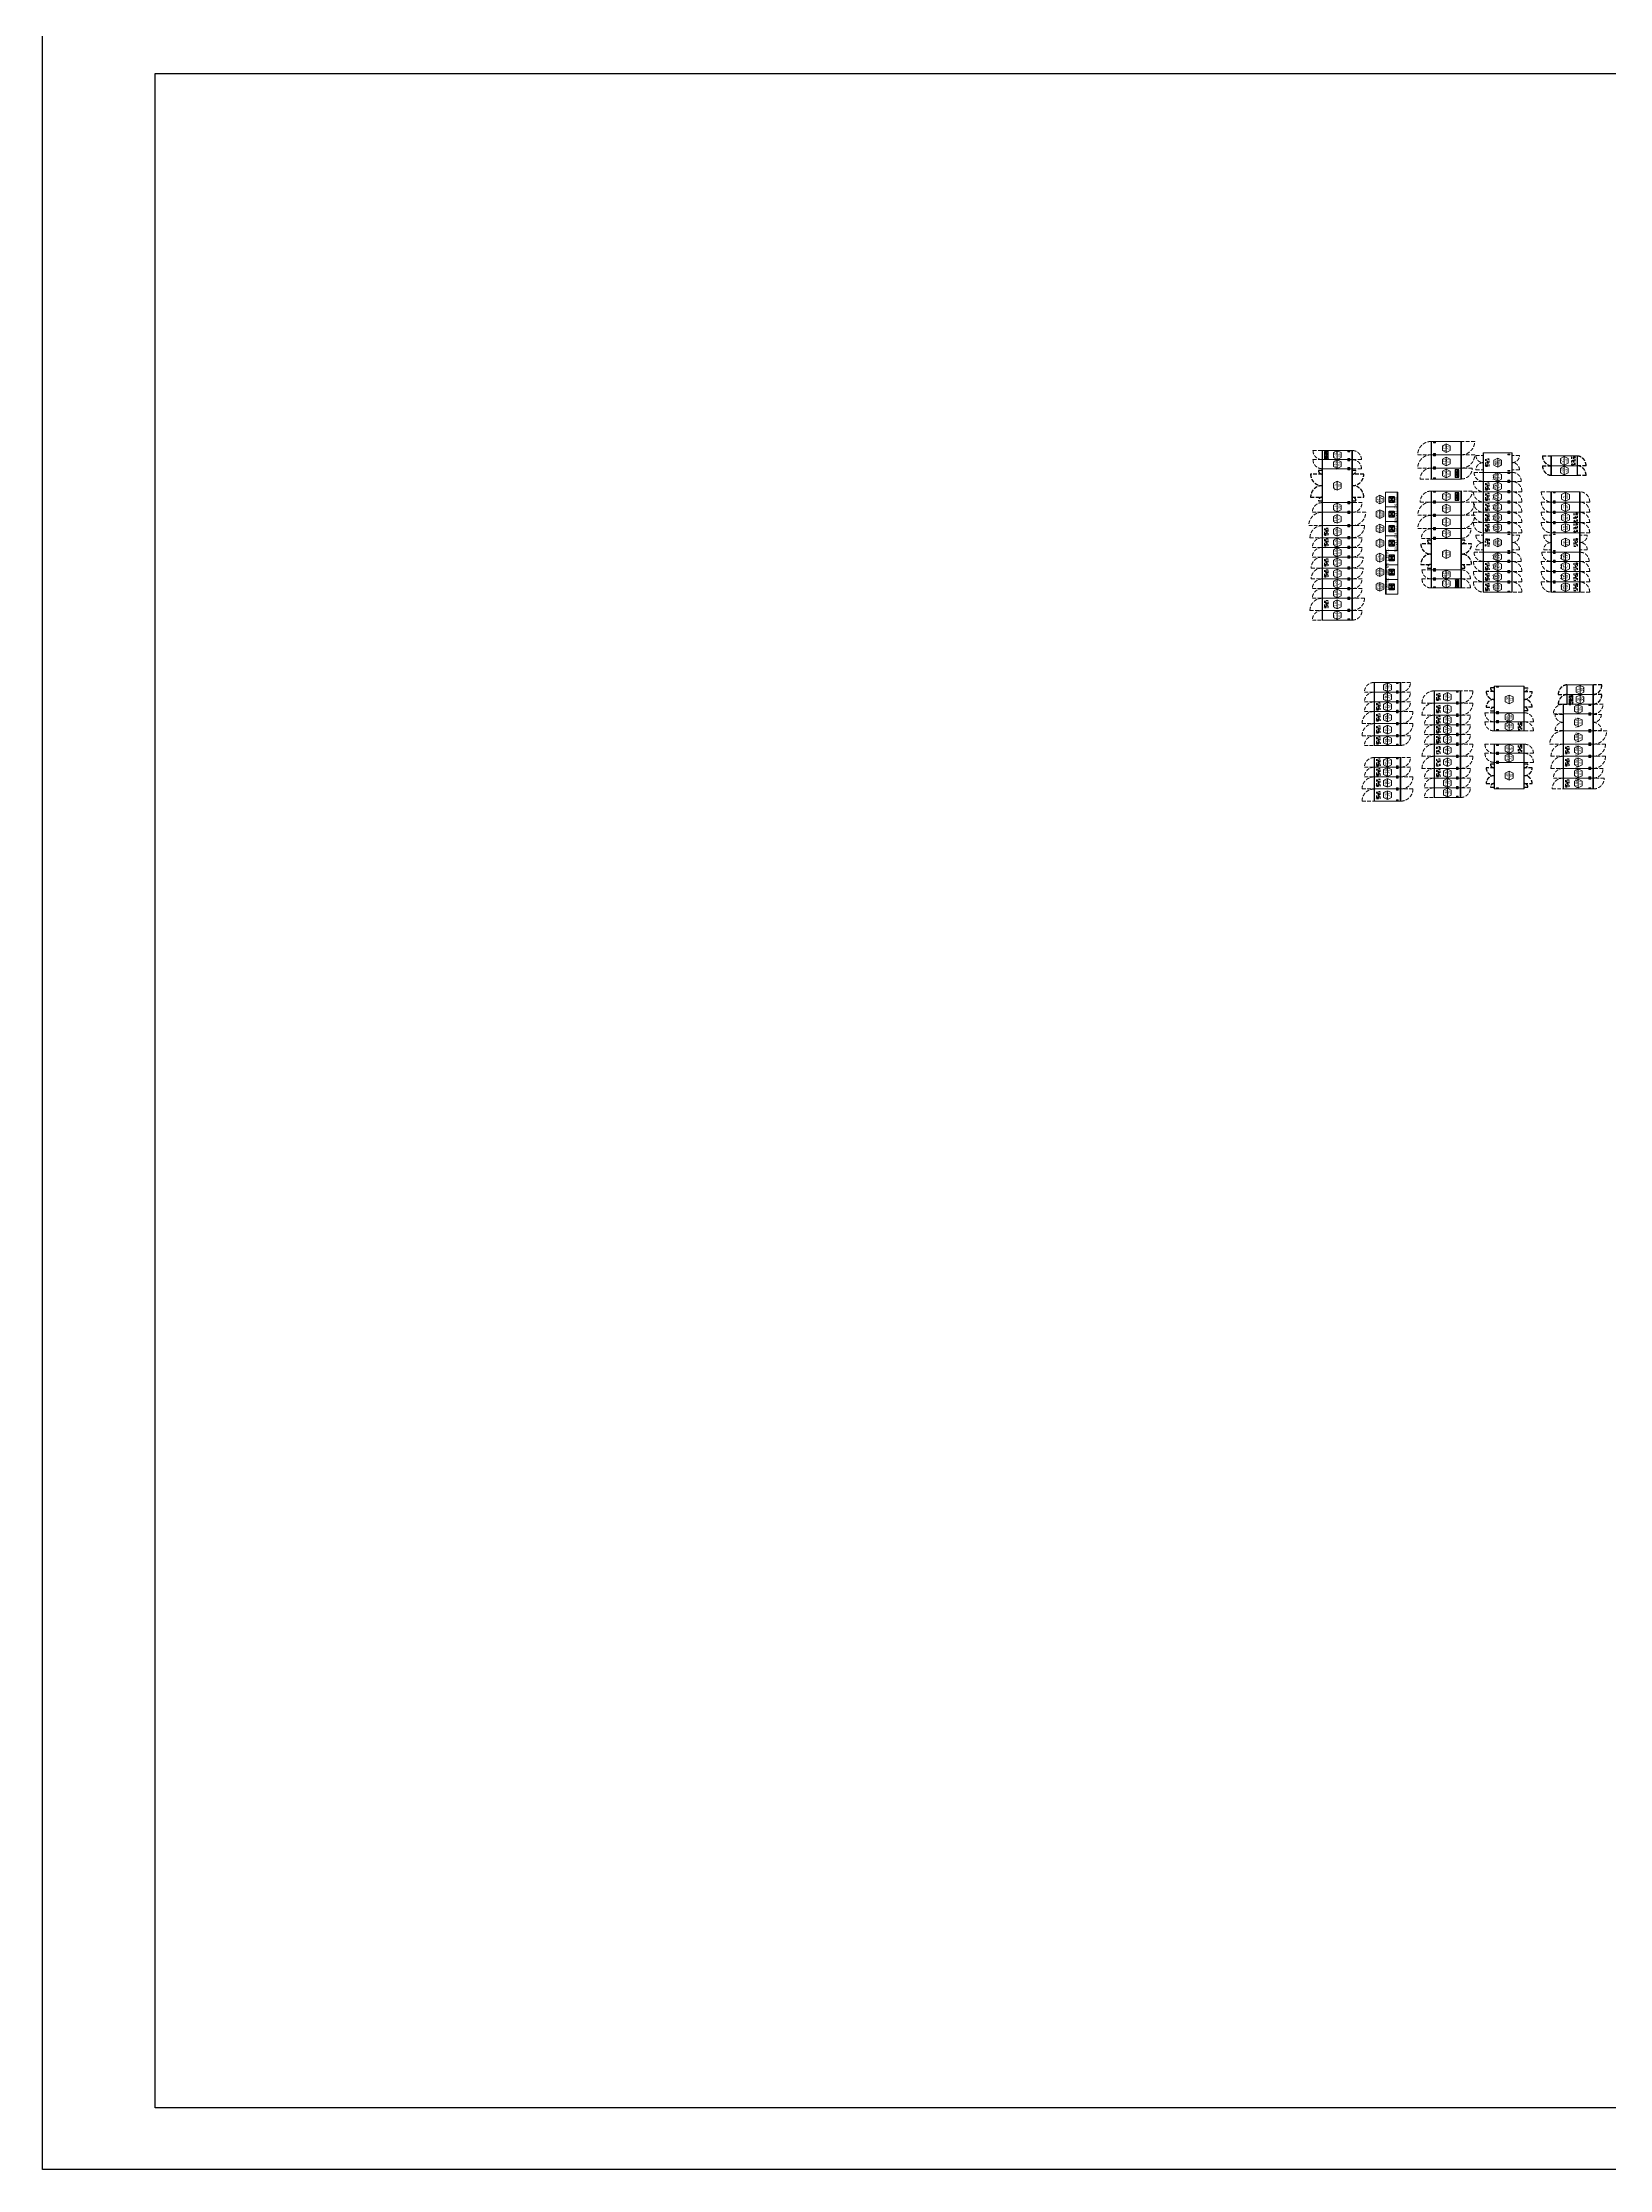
# Model space of a CAD drawing. Header units: millimetres. Extents: x 0 to 504600, y -356400 to 891000.
# Drawn here: x 0 to 129383, y -356400 to -180750 of the extents above; entities that cross this region are included whole.
import ezdxf
from ezdxf.enums import TextEntityAlignment as Align

# ---------------------------------------------------------------- set-up
doc = ezdxf.new("R2010")
doc.units = ezdxf.units.MM
doc.header["$LTSCALE"] = 150
doc.linetypes.add('D1', pattern=[3, 1, -1, 1])
doc.linetypes.add('LH2', pattern=[2.85, 2, -0.85])
doc.layers.get('Defpoints').update_dxf_attribs({"color": 150})
doc.layers.add('-----31 Base Plan Equipment', color=5, linetype='Continuous', lineweight=0)
doc.layers.add('NOPLOT', color=191, linetype='Continuous', plot=False)
doc.styles.add('ELEC', font='')
doc.styles.add('WD', font='isocp2.shx', dxfattribs={"height": 75, "bigfont": 'whgtxt.shx'})
doc.styles.get('ELEC').set_extended_font_data('Dotum')

# ---------------------------------------------------------------- blocks, each defined once
blk = doc.blocks.new('UPS 600kV')
blk.add_line((800, 850), (-402, 850))
blk.add_lwpolyline([(798, -100), (-402, -100), (-402, 900), (798, 900)], close=True)
at = {"layer": 'NOPLOT'}
for p, q in [((-52, 199), (448, 601)), ((448, 199), (-52, 601)), ((-52, 400), (448, 400))]:
    blk.add_line(p, q, dxfattribs=at)
blk.add_lwpolyline([(448, 601), (448, 199), (-52, 199), (-52, 601)], close=True, dxfattribs=at)
at = {"layer": 'NOPLOT', "style": 'ELEC', "width": 0.85}
blk.add_text('UPS 600', height=178.2, dxfattribs=at).set_placement((-26, 731), align=Align.MIDDLE_LEFT)
blk = doc.blocks.new('850X2400')
at = {"color": 8, "linetype": 'LH2'}
for p, q in [((-3200, 850), (-2400, 850)), ((800, 0), (0, 0))]:
    blk.add_line(p, q, dxfattribs=at)
for p, q in [((-2360, 850), (-2360, 0)), ((-40, 850), (-40, 0))]:
    blk.add_line(p, q)
at = {"linetype": 'D1'}
for p, q in [((-2040, 800), (-2190, 750)), ((-2040, 750), (-2190, 800)), ((-2040, 50), (-2190, 100)), ((-2040, 100), (-2190, 50))]:
    blk.add_line(p, q, dxfattribs=at)
blk.add_lwpolyline([(-2400, 850), (-2400, 0), (0, 0), (0, 850)], close=True)
for points in [[(-2190, 800), (-2190, 750), (-2040, 750), (-2040, 800)], [(-2190, 50), (-2190, 100), (-2040, 100), (-2040, 50)]]:
    blk.add_lwpolyline(points, close=True, dxfattribs=at)
at = {"color": 8, "linetype": 'LH2'}
for centre, start, end in [((-2356, 843), 179.51561, 267.01298), ((-44, 7), 359.51561, 87.01298)]:
    blk.add_arc(centre, 844, start, end, dxfattribs=at)
blk = doc.blocks.new('1600X2400')
at = {"color": 8, "linetype": 'LH2'}
for p, q in [((-3000, 1400), (-2400, 1400)), ((-3000, 200), (-2400, 200)), ((600, 1400), (0, 1400)), ((600, 200), (0, 200))]:
    blk.add_line(p, q, dxfattribs=at)
at = {"linetype": 'Continuous'}
for p, q in [((-2360, 855), (-2360, 1600)), ((-2360, 0), (-2360, 855)), ((-42, 0), (-42, 1600))]:
    blk.add_line(p, q, dxfattribs=at)
at = {"linetype": 'D1'}
for p, q in [((-2040, 1505), (-2190, 1455)), ((-2040, 1455), (-2190, 1505)), ((-2040, 95), (-2190, 145)), ((-2040, 145), (-2190, 95))]:
    blk.add_line(p, q, dxfattribs=at)
blk.add_lwpolyline([(0, 1600), (0, 0), (-2400, 0), (-2400, 1600)], close=True)
for points in [[(-2190, 1505), (-2190, 1455), (-2040, 1455), (-2040, 1505)], [(-2190, 95), (-2190, 145), (-2040, 145), (-2040, 95)]]:
    blk.add_lwpolyline(points, close=True, dxfattribs=at)
at = {"color": 8, "linetype": 'LH2'}
for centre, start, end in [((-2400, 1400), 180, 270), ((-2400, 200), 90, 180), ((0, 1400), 270, 0), ((0, 200), 0, 90)]:
    blk.add_arc(centre, 600, start, end, dxfattribs=at)
blk = doc.blocks.new('750X2400')
at = {"color": 8, "linetype": 'LH2'}
for p, q in [((-3150, 750), (-2400, 750)), ((750, 0), (0, 0))]:
    blk.add_line(p, q, dxfattribs=at)
for p, q in [((-2360, 750), (-2360, 0)), ((-42, 750), (-42, 0))]:
    blk.add_line(p, q)
at = {"linetype": 'D1'}
for p, q in [((-2040, 700), (-2190, 650)), ((-2040, 650), (-2190, 700)), ((-2040, 50), (-2190, 100)), ((-2040, 100), (-2190, 50))]:
    blk.add_line(p, q, dxfattribs=at)
blk.add_lwpolyline([(-2400, 750), (-2400, 0), (0, 0), (0, 750)], close=True)
for points in [[(-2190, 700), (-2190, 650), (-2040, 650), (-2040, 700)], [(-2190, 50), (-2190, 100), (-2040, 100), (-2040, 50)]]:
    blk.add_lwpolyline(points, close=True, dxfattribs=at)
at = {"color": 8, "linetype": 'LH2'}
for centre, start, end in [((-2400, 750), 180, 270), ((0, 0), 0, 90)]:
    blk.add_arc(centre, 750, start, end, dxfattribs=at)
blk = doc.blocks.new('750X2500')
at = {"color": 8, "linetype": 'LH2'}
for p, q in [((-3250, 750), (-2458, 750)), ((750, 0), (-42, 0))]:
    blk.add_line(p, q, dxfattribs=at)
for p, q in [((-2460, 750), (-2460, 0)), ((-210, 700), (-360, 650)), ((-360, 700), (-210, 650)), ((-210, 50), (-360, 100)), ((-360, 50), (-210, 100)), ((-40, 750), (-40, 0))]:
    blk.add_line(p, q)
for points in [[(-2500, 750), (-2500, 0), (0, 0), (0, 750)], [(-360, 700), (-210, 700), (-210, 650), (-360, 650)], [(-360, 50), (-210, 50), (-210, 100), (-360, 100)]]:
    blk.add_lwpolyline(points, close=True)
for centre, start, end in [((-2500, 750), 180, 270), ((0, 0), 0, 90)]:
    blk.add_arc(centre, 750, start, end, dxfattribs=at)
blk = doc.blocks.new('800X2500')
at = {"color": 8, "linetype": 'LH2'}
for p, q in [((-3300, 0), (-2458, 0)), ((800, 800), (-42, 800))]:
    blk.add_line(p, q, dxfattribs=at)
for p, q in [((-2460, 800), (-2460, 0)), ((-210, 750), (-360, 700)), ((-360, 750), (-210, 700)), ((-210, 50), (-360, 100)), ((-360, 50), (-210, 100)), ((-40, 800), (-40, 0))]:
    blk.add_line(p, q)
for points in [[(-2500, 800), (-2500, 0), (0, 0), (0, 800)], [(-360, 750), (-210, 750), (-210, 700), (-360, 700)], [(-360, 50), (-210, 50), (-210, 100), (-360, 100)]]:
    blk.add_lwpolyline(points, close=True)
for centre, start, end in [((-2500, 0), 90, 180), ((0, 800), 270, 0)]:
    blk.add_arc(centre, 800, start, end, dxfattribs=at)
blk = doc.blocks.new('1100X2500')
at = {"color": 8, "linetype": 'LH2'}
for p, q in [((-3600, 0), (-2458, 0)), ((1100, 1100), (-42, 1100))]:
    blk.add_line(p, q, dxfattribs=at)
for p, q in [((-2460, 1100), (-2460, 0)), ((-210, 1050), (-360, 1000)), ((-360, 1050), (-210, 1000)), ((-210, 50), (-360, 100)), ((-360, 50), (-210, 100)), ((-40, 1100), (-40, 0))]:
    blk.add_line(p, q)
at = {"elevation": 0}
for points in [[(-2500, 1100), (-2500, 0), (0, 0), (0, 1100)], [(-360, 1050), (-210, 1050), (-210, 1000), (-360, 1000)], [(-360, 50), (-210, 50), (-210, 100), (-360, 100)]]:
    blk.add_lwpolyline(points, close=True, dxfattribs=at)
at = {"color": 8, "linetype": 'LH2'}
for centre, start, end in [((-2500, 0), 90, 180), ((0, 1100), 270, 0)]:
    blk.add_arc(centre, 1100, start, end, dxfattribs=at)
blk = doc.blocks.new('900X2500')
at = {"color": 8, "linetype": 'LH2'}
for p, q in [((-3400, 0), (-2458, 0)), ((900, 900), (-42, 900))]:
    blk.add_line(p, q, dxfattribs=at)
for p, q in [((-2460, 900), (-2460, 0)), ((-210, 850), (-360, 800)), ((-360, 850), (-210, 800)), ((-210, 50), (-360, 100)), ((-360, 50), (-210, 100)), ((-40, 900), (-40, 0))]:
    blk.add_line(p, q)
at = {"elevation": 0}
for points in [[(-2500, 900), (-2500, 0), (0, 0), (0, 900)], [(-360, 850), (-210, 850), (-210, 800), (-360, 800)], [(-360, 50), (-210, 50), (-210, 100), (-360, 100)]]:
    blk.add_lwpolyline(points, close=True, dxfattribs=at)
at = {"color": 8, "linetype": 'LH2'}
for centre, start, end in [((-2500, 0), 90, 180), ((0, 900), 270, 0)]:
    blk.add_arc(centre, 900, start, end, dxfattribs=at)
blk = doc.blocks.new('1000X2500')
at = {"layer": '-----31 Base Plan Equipment'}
for p, q in [((-2460, 0), (-2460, 1000)), ((-2290, 950), (-2140, 900)), ((-2140, 950), (-2290, 900)), ((-2290, 50), (-2140, 100)), ((-2140, 50), (-2290, 100)), ((-40, 0), (-40, 1000))]:
    blk.add_line(p, q, dxfattribs=at)
at = {"layer": '-----31 Base Plan Equipment', "elevation": 0}
for points in [[(0, 0), (0, 1000), (-2500, 1000), (-2500, 0)], [(-2140, 950), (-2290, 950), (-2290, 900), (-2140, 900)], [(-2140, 50), (-2290, 50), (-2290, 100), (-2140, 100)]]:
    blk.add_lwpolyline(points, close=True, dxfattribs=at)
at = {"color": 8, "linetype": 'LH2'}
for p, q in [((-3500, 0), (-2458, 0)), ((1000, 1000), (-42, 1000))]:
    blk.add_line(p, q, dxfattribs=at)
for centre, start, end in [((-2500, 0), 90, 180), ((0, 1000), 270, 0)]:
    blk.add_arc(centre, 1000, start, end, dxfattribs=at)
blk = doc.blocks.new('800x2200')
at = {"color": 8, "linetype": 'LH2'}
for p, q in [((-3000, 0), (-2158, 0)), ((800, 800), (-42, 800))]:
    blk.add_line(p, q, dxfattribs=at)
for p, q in [((-2160, 0), (-2160, 800)), ((-1990, 750), (-1840, 700)), ((-1840, 750), (-1990, 700)), ((-1990, 50), (-1840, 100)), ((-1840, 50), (-1990, 100)), ((-40, 0), (-40, 800))]:
    blk.add_line(p, q)
for points in [[(0, 0), (0, 800), (-2200, 800), (-2200, 0)], [(-1840, 750), (-1990, 750), (-1990, 700), (-1840, 700)], [(-1840, 50), (-1990, 50), (-1990, 100), (-1840, 100)]]:
    blk.add_lwpolyline(points, close=True)
for centre, start, end in [((-2200, 0), 90, 180), ((0, 800), 270, 0)]:
    blk.add_arc(centre, 800, start, end, dxfattribs=at)
blk = doc.blocks.new('1000X2200')
at = {"layer": '-----31 Base Plan Equipment'}
for p, q in [((-2160, 1000), (-2160, 0)), ((-210, 950), (-360, 900)), ((-360, 950), (-210, 900)), ((-210, 50), (-360, 100)), ((-360, 50), (-210, 100)), ((-40, 1000), (-40, 0))]:
    blk.add_line(p, q, dxfattribs=at)
for points in [[(-2200, 1000), (-2200, 0), (0, 0), (0, 1000)], [(-360, 950), (-210, 950), (-210, 900), (-360, 900)], [(-360, 50), (-210, 50), (-210, 100), (-360, 100)]]:
    blk.add_lwpolyline(points, close=True, dxfattribs=at)
at = {"color": 8, "linetype": 'LH2'}
for p, q in [((-3200, 0), (-2158, 0)), ((1000, 1000), (-42, 1000))]:
    blk.add_line(p, q, dxfattribs=at)
for centre, start, end in [((-2200, 0), 90, 180), ((0, 1000), 270, 0)]:
    blk.add_arc(centre, 1000, start, end, dxfattribs=at)
blk = doc.blocks.new('1400X2500')
at = {"color": 8, "linetype": 'LH2'}
for p, q in [((-2500, 1360, 0), (-3160, 1360, 0)), ((-2500, 40, 0), (-3160, 40, 0)), ((0, 1360, 0), (660, 1360, 0)), ((0, 40, 0), (660, 40, 0))]:
    blk.add_line(p, q, dxfattribs=at)
for p, q in [((-2458, 0, 0), (-2458, 1400, 0)), ((-360, 1350, 0), (-210, 1300, 0)), ((-360, 1300, 0), (-210, 1350, 0)), ((-360, 100, 0), (-210, 50, 0)), ((-360, 50, 0), (-210, 100, 0)), ((-40, 0), (-40, 1400))]:
    blk.add_line(p, q)
for points in [[(0, 0), (0, 1400), (-2500, 1400), (-2500, 0)], [(-210, 1350), (-210, 1300), (-360, 1300), (-360, 1350)], [(-210, 100), (-210, 50), (-360, 50), (-360, 100)]]:
    blk.add_lwpolyline(points, close=True)
for centre, start, end in [((-2500, 1360, 0), 180, 270), ((-2500, 40, 0), 90, 180), ((0, 1360, 0), 270, 0), ((0, 40, 0), 0, 90)]:
    blk.add_arc(centre, 660, start, end, dxfattribs=at)

msp = doc.modelspace()

# ---------------------------------------------------------------- linework, layer by layer
at = {"layer": '-----31 Base Plan Equipment'}
for p, q in [((105694, -215945), (105694, -218745)), ((107794, -215995), (107944, -216045)), ((107794, -216045), (107944, -215995)), ((108114, -215945), (108114, -218745)), ((124594, -214895), (124594, -215695)), ((124594, -215695), (124594, -216495)), ((126712, -214895), (126712, -215695)), ((126712, -215695), (126712, -216495)), ((107794, -218645), (107944, -218695)), ((107794, -218695), (107944, -218645)), ((114696, -224295, 0), (114696, -221695, 0)), ((115014, -221795, 0), (114864, -221745, 0)), ((115014, -221745, 0), (114864, -221795, 0)), ((117110, -224295, 0), (117110, -221695, 0)), ((115014, -224245, 0), (114864, -224195, 0)), ((115014, -224195, 0), (114864, -224245, 0)), ((119894, -233895), (119894, -236095)), ((120214, -233945), (120064, -233995)), ((120214, -233995), (120064, -233945)), ((122314, -233895), (122314, -236095)), ((125896, -234595), (125896, -233795)), ((125896, -235395), (125896, -234595)), ((128014, -234595), (128014, -233795)), ((128014, -235395), (128014, -234595)), ((120214, -235995), (120064, -236045)), ((120214, -236045), (120064, -235995)), ((119894, -242395), (119894, -240195)), ((120214, -240295), (120064, -240245)), ((120214, -240245), (120064, -240295)), ((122314, -242395), (122314, -240195)), ((120214, -242345), (120064, -242295)), ((120214, -242295), (120064, -242345))]:
    msp.add_line(p, q, dxfattribs=at)
for points in [[(115904, -213885), (115904, -214605), (116224, -214445), (116224, -214045), (115904, -213885), (115584, -214045), (115584, -214445), (115904, -214605)], [(106904, -214460), (106904, -215180), (107224, -215020), (107224, -214620), (106904, -214460), (106584, -214620), (106584, -215020), (106904, -215180)], [(106904, -215210), (106904, -215930), (107224, -215770), (107224, -215370), (106904, -215210), (106584, -215370), (106584, -215770), (106904, -215930)], [(115904, -214985), (115904, -215705), (116224, -215545), (116224, -215145), (115904, -214985), (115584, -215145), (115584, -215545), (115904, -215705)], [(115904, -215985), (115904, -216705), (116224, -216545), (116224, -216145), (115904, -215985), (115584, -216145), (115584, -216545), (115904, -216705)], [(120154, -215085), (120154, -215805), (119834, -215645), (119834, -215245), (120154, -215085), (120474, -215245), (120474, -215645), (120154, -215805)], [(106904, -216985), (106904, -217705), (107224, -217545), (107224, -217145), (106904, -216985), (106584, -217145), (106584, -217545), (106904, -217705)], [(120154, -216260), (120154, -216980), (119834, -216820), (119834, -216420), (120154, -216260), (120474, -216420), (120474, -216820), (120154, -216980)], [(120154, -217060), (120154, -217780), (119834, -217620), (119834, -217220), (120154, -217060), (120474, -217220), (120474, -217620), (120154, -217780)], [(110434, -218132), (110434, -218852), (110114, -218693), (110114, -218292), (110434, -218132), (110754, -218292), (110754, -218693), (110434, -218852)], [(110434, -219332), (110434, -220052), (110114, -219893), (110114, -219492), (110434, -219332), (110754, -219492), (110754, -219893), (110434, -220052)], [(115904, -217885), (115904, -218605), (116224, -218445), (116224, -218045), (115904, -217885), (115584, -218045), (115584, -218445), (115904, -218605)], [(115904, -218885), (115904, -219605), (116224, -219445), (116224, -219045), (115904, -218885), (115584, -219045), (115584, -219445), (115904, -219605)], [(120154, -217910), (120154, -218630), (119834, -218470), (119834, -218070), (120154, -217910), (120474, -218070), (120474, -218470), (120154, -218630)], [(120154, -218760), (120154, -219480), (119834, -219320), (119834, -218920), (120154, -218760), (120474, -218920), (120474, -219320), (120154, -219480)], [(125754, -217910), (125754, -218630), (125434, -218470), (125434, -218070), (125754, -217910), (126074, -218070), (126074, -218470), (125754, -218630)], [(125754, -218760), (125754, -219480), (125434, -219320), (125434, -218920), (125754, -218760), (126074, -218920), (126074, -219320), (125754, -219480)], [(110434, -220532), (110434, -221252), (110114, -221093), (110114, -220692), (110434, -220532), (110754, -220692), (110754, -221093), (110434, -221252)], [(115904, -219985), (115904, -220705), (116224, -220545), (116224, -220145), (115904, -219985), (115584, -220145), (115584, -220545), (115904, -220705)], [(115904, -220935), (115904, -221655), (116224, -221495), (116224, -221095), (115904, -220935), (115584, -221095), (115584, -221495), (115904, -221655)], [(120154, -219610), (120154, -220330), (119834, -220170), (119834, -219770), (120154, -219610), (120474, -219770), (120474, -220170), (120154, -220330)], [(120154, -220460), (120154, -221180), (119834, -221020), (119834, -220620), (120154, -220460), (120474, -220620), (120474, -221020), (120154, -221180)], [(125754, -219610), (125754, -220330), (125434, -220170), (125434, -219770), (125754, -219610), (126074, -219770), (126074, -220170), (125754, -220330)], [(125754, -220460), (125754, -221180), (125434, -221020), (125434, -220620), (125754, -220460), (126074, -220620), (126074, -221020), (125754, -221180)], [(110434, -221732), (110434, -222452), (110114, -222293), (110114, -221892), (110434, -221732), (110754, -221892), (110754, -222293), (110434, -222452)], [(110434, -222932), (110434, -223652), (110114, -223493), (110114, -223092), (110434, -222932), (110754, -223092), (110754, -223493), (110434, -223652)], [(120154, -221685), (120154, -222405), (119834, -222245), (119834, -221845), (120154, -221685), (120474, -221845), (120474, -222245), (120154, -222405)], [(120154, -222860), (120154, -223580), (119834, -223420), (119834, -223020), (120154, -222860), (120474, -223020), (120474, -223420), (120154, -223580)], [(125754, -221685), (125754, -222405), (125434, -222245), (125434, -221845), (125754, -221685), (126074, -221845), (126074, -222245), (125754, -222405)], [(125754, -222860), (125754, -223580), (125434, -223420), (125434, -223020), (125754, -222860), (126074, -223020), (126074, -223420), (125754, -223580)], [(110434, -224132), (110434, -224852), (110114, -224693), (110114, -224292), (110434, -224132), (110754, -224292), (110754, -224693), (110434, -224852)], [(120154, -223660), (120154, -224380), (119834, -224220), (119834, -223820), (120154, -223660), (120474, -223820), (120474, -224220), (120154, -224380)], [(120154, -224510), (120154, -225230), (119834, -225070), (119834, -224670), (120154, -224510), (120474, -224670), (120474, -225070), (120154, -225230)], [(125754, -223660), (125754, -224380), (125434, -224220), (125434, -223820), (125754, -223660), (126074, -223820), (126074, -224220), (125754, -224380)], [(125754, -224510), (125754, -225230), (125434, -225070), (125434, -224670), (125754, -224510), (126074, -224670), (126074, -225070), (125754, -225230)], [(110434, -225332), (110434, -226052), (110114, -225893), (110114, -225492), (110434, -225332), (110754, -225492), (110754, -225893), (110434, -226052)], [(120154, -225360), (120154, -226080), (119834, -225920), (119834, -225520), (120154, -225360), (120474, -225520), (120474, -225920), (120154, -226080)], [(125754, -225360), (125754, -226080), (125434, -225920), (125434, -225520), (125754, -225360), (126074, -225520), (126074, -225920), (125754, -226080)], [(111054, -233635), (111054, -234355), (111374, -234195), (111374, -233795), (111054, -233635), (110734, -233795), (110734, -234195), (111054, -234355)], [(111054, -234435), (111054, -235155), (111374, -234995), (111374, -234595), (111054, -234435), (110734, -234595), (110734, -234995), (111054, -235155)], [(111054, -235235), (111054, -235955), (111374, -235795), (111374, -235395), (111054, -235235), (110734, -235395), (110734, -235795), (111054, -235955)], [(116004, -234435), (116004, -235155), (116324, -234995), (116324, -234595), (116004, -234435), (115684, -234595), (115684, -234995), (116004, -235155)], [(121104, -235355), (121104, -234635), (121424, -234795), (121424, -235195), (121104, -235355), (120784, -235195), (120784, -234795), (121104, -234635)], [(111054, -236135), (111054, -236855), (111374, -236695), (111374, -236295), (111054, -236135), (110734, -236295), (110734, -236695), (111054, -236855)], [(116004, -235435), (116004, -236155), (116324, -235995), (116324, -235595), (116004, -235435), (115684, -235595), (115684, -235995), (116004, -236155)], [(121104, -236110), (121104, -236830), (121424, -236670), (121424, -236270), (121104, -236110), (120784, -236270), (120784, -236670), (121104, -236830)], [(121104, -236860), (121104, -237580), (121424, -237420), (121424, -237020), (121104, -236860), (120784, -237020), (120784, -237420), (121104, -237580)], [(111054, -237135), (111054, -237855), (111374, -237695), (111374, -237295), (111054, -237135), (110734, -237295), (110734, -237695), (111054, -237855)], [(116004, -238835), (116004, -239555), (116324, -239395), (116324, -238995), (116004, -238835), (115684, -238995), (115684, -239395), (116004, -239555)], [(121104, -238710), (121104, -239430), (121424, -239270), (121424, -238870), (121104, -238710), (120784, -238870), (120784, -239270), (121104, -239430)], [(126804, -238835), (126804, -239555), (127124, -239395), (127124, -238995), (126804, -238835), (126484, -238995), (126484, -239395), (126804, -239555)], [(111054, -239835), (111054, -240555), (111374, -240395), (111374, -239995), (111054, -239835), (110734, -239995), (110734, -240395), (111054, -240555)], [(111054, -240635), (111054, -241355), (111374, -241195), (111374, -240795), (111054, -240635), (110734, -240795), (110734, -241195), (111054, -241355)], [(121104, -239460), (121104, -240180), (121424, -240020), (121424, -239620), (121104, -239460), (120784, -239620), (120784, -240020), (121104, -240180)], [(126804, -239835), (126804, -240555), (127124, -240395), (127124, -239995), (126804, -239835), (126484, -239995), (126484, -240395), (126804, -240555)], [(111054, -241535), (111054, -242255), (111374, -242095), (111374, -241695), (111054, -241535), (110734, -241695), (110734, -242095), (111054, -242255)], [(116004, -240735), (116004, -241455), (116324, -241295), (116324, -240895), (116004, -240735), (115684, -240895), (115684, -241295), (116004, -241455)], [(116004, -241535), (116004, -242255), (116324, -242095), (116324, -241695), (116004, -241535), (115684, -241695), (115684, -242095), (116004, -242255)], [(116004, -242335), (116004, -243055), (116324, -242895), (116324, -242495), (116004, -242335), (115684, -242495), (115684, -242895), (116004, -243055)], [(121104, -240935), (121104, -241655), (121424, -241495), (121424, -241095), (121104, -240935), (120784, -241095), (120784, -241495), (121104, -241655)], [(126804, -241585), (126804, -242305), (127124, -242145), (127124, -241745), (126804, -241585), (126484, -241745), (126484, -242145), (126804, -242305)], [(111054, -242538), (111054, -243258), (111374, -243098), (111374, -242697), (111054, -242538), (110734, -242697), (110734, -243098), (111054, -243258)]]:
    msp.add_lwpolyline(points, dxfattribs=at)
for points in [[(108154, -215945), (108154, -218745), (105654, -218745), (105654, -215945)], [(107944, -215995), (107944, -216045), (107794, -216045), (107794, -215995)], [(107944, -218645), (107944, -218695), (107794, -218695), (107794, -218645)], [(119854, -233895), (119854, -236095), (122354, -236095), (122354, -233895)], [(120064, -233945), (120064, -233995), (120214, -233995), (120214, -233945)], [(120064, -235995), (120064, -236045), (120214, -236045), (120214, -235995)], [(119854, -242395), (119854, -240195), (122354, -240195), (122354, -242395)], [(120064, -240295), (120064, -240245), (120214, -240245), (120214, -240295)], [(120064, -242345), (120064, -242295), (120214, -242295), (120214, -242345)]]:
    msp.add_lwpolyline(points, close=True, dxfattribs=at)
at = {"layer": '-----31 Base Plan Equipment', "elevation": 0}
for points in [[(124554, -214895), (124554, -215695), (126754, -215695), (126754, -214895)], [(124554, -215695), (124554, -216495), (126754, -216495), (126754, -215695)], [(114654, -224295), (114654, -221695), (117154, -221695), (117154, -224295)], [(114864, -221795), (114864, -221745), (115014, -221745), (115014, -221795)], [(114864, -224245), (114864, -224195), (115014, -224195), (115014, -224245)], [(128054, -234595), (128054, -233795), (125854, -233795), (125854, -234595)], [(128054, -235395), (128054, -234595), (125854, -234595), (125854, -235395)]]:
    msp.add_lwpolyline(points, close=True, dxfattribs=at)
for points in [[(125654, -214935), (125654, -215655), (125334, -215495), (125334, -215095), (125654, -214935), (125974, -215095), (125974, -215495), (125654, -215655)], [(125654, -215735), (125654, -216455), (125334, -216295), (125334, -215895), (125654, -215735), (125974, -215895), (125974, -216295), (125654, -216455)], [(106904, -218785), (106904, -219505), (107224, -219345), (107224, -218945), (106904, -218785), (106584, -218945), (106584, -219345), (106904, -219505)], [(106904, -219735), (106904, -220455), (107224, -220295), (107224, -219895), (106904, -219735), (106584, -219895), (106584, -220295), (106904, -220455)], [(106904, -220785), (106904, -221505), (107224, -221345), (107224, -220945), (106904, -220785), (106584, -220945), (106584, -221345), (106904, -221505)], [(106904, -221685), (106904, -222405), (107224, -222245), (107224, -221845), (106904, -221685), (106584, -221845), (106584, -222245), (106904, -222405)], [(106904, -222485), (106904, -223205), (107224, -223045), (107224, -222645), (106904, -222485), (106584, -222645), (106584, -223045), (106904, -223205)], [(115904, -222635), (115904, -223355), (116224, -223195), (116224, -222795), (115904, -222635), (115584, -222795), (115584, -223195), (115904, -223355)], [(106904, -223335), (106904, -224055), (107224, -223895), (107224, -223495), (106904, -223335), (106584, -223495), (106584, -223895), (106904, -224055)], [(106904, -224235), (106904, -224955), (107224, -224795), (107224, -224395), (106904, -224235), (106584, -224395), (106584, -224795), (106904, -224955)], [(115904, -224310), (115904, -225030), (116224, -224870), (116224, -224470), (115904, -224310), (115584, -224470), (115584, -224870), (115904, -225030)], [(106904, -225085), (106904, -225805), (107224, -225645), (107224, -225245), (106904, -225085), (106584, -225245), (106584, -225645), (106904, -225805)], [(106904, -225885), (106904, -226605), (107224, -226445), (107224, -226045), (106904, -225885), (106584, -226045), (106584, -226445), (106904, -226605)], [(115904, -225060), (115904, -225780), (116224, -225620), (116224, -225220), (115904, -225060), (115584, -225220), (115584, -225620), (115904, -225780)], [(106904, -226785), (106904, -227505), (107224, -227345), (107224, -226945), (106904, -226785), (106584, -226945), (106584, -227345), (106904, -227505)], [(106904, -227685), (106904, -228405), (107224, -228245), (107224, -227845), (106904, -227685), (106584, -227845), (106584, -228245), (106904, -228405)], [(126954, -233835), (126954, -234555), (126634, -234395), (126634, -233995), (126954, -233835), (127274, -233995), (127274, -234395), (126954, -234555)], [(126954, -234635), (126954, -235355), (126634, -235195), (126634, -234795), (126954, -234635), (127274, -234795), (127274, -235195), (126954, -235355)], [(116004, -236335), (116004, -237055), (116324, -236895), (116324, -236495), (116004, -236335), (115684, -236495), (115684, -236895), (116004, -237055)], [(126804, -235435), (126804, -236155), (127124, -235995), (127124, -235595), (126804, -235435), (126484, -235595), (126484, -235995), (126804, -236155)], [(126804, -236535), (126804, -237255), (127124, -237095), (127124, -236695), (126804, -236535), (126484, -236695), (126484, -237095), (126804, -237255)], [(111054, -238035), (111054, -238755), (111374, -238595), (111374, -238195), (111054, -238035), (110734, -238195), (110734, -238595), (111054, -238755)], [(116004, -237135), (116004, -237855), (116324, -237695), (116324, -237295), (116004, -237135), (115684, -237295), (115684, -237695), (116004, -237855)], [(116004, -237935), (116004, -238655), (116324, -238495), (116324, -238095), (116004, -237935), (115684, -238095), (115684, -238495), (116004, -238655)], [(126804, -237785), (126804, -238505), (127124, -238345), (127124, -237945), (126804, -237785), (126484, -237945), (126484, -238345), (126804, -238505)], [(116004, -239825), (116004, -240545), (116324, -240385), (116324, -239985), (116004, -239825), (115684, -239985), (115684, -240385), (116004, -240545)], [(126804, -240735), (126804, -241455), (127124, -241295), (127124, -240895), (126804, -240735), (126484, -240895), (126484, -241295), (126804, -241455)]]:
    msp.add_lwpolyline(points, dxfattribs=at)
at = {"color": 8, "linetype": 'LH2'}
for points in [[(124554, -215695, -0.3857431), (123854, -214895), (124554, -214895)], [(126754, -214895, -0.3857431), (127454, -215695), (126754, -215695)]]:
    msp.add_lwpolyline(points, format="xyb", dxfattribs=at)
at = {"color": 8, "linetype": 'LH2', "elevation": 0}
for points in [[(124554, -216495, -0.3857431), (123854, -215695), (124554, -215695)], [(126754, -215695, -0.3857431), (127454, -216495), (126754, -216495)], [(105654, -216095), (105354, -216095, 0.4142136), (105654, -216395), (104704, -216395, 0.4142136), (105654, -217345, 0.4142136), (104704, -218295), (105654, -218295, 0.4142136), (105354, -218595), (105654, -218595)], [(108154, -218595), (108454, -218595, 0.4142136), (108154, -218295), (109104, -218295, 0.4142136), (108154, -217345, 0.4142136), (109104, -216395), (108154, -216395, 0.4142136), (108454, -216095), (108154, -216095)], [(114654, -221845), (114354, -221845, 0.4142136), (114654, -222145), (113804, -222145, 0.4142136), (114654, -222995, 0.4142136), (113804, -223845), (114654, -223845, 0.4142136), (114354, -224145), (114654, -224145)], [(117154, -224145), (117454, -224145, 0.4142136), (117154, -223845), (118004, -223845, 0.4142136), (117154, -222995, 0.4142136), (118004, -222145), (117154, -222145, 0.4142136), (117454, -221845), (117154, -221845)], [(119854, -234045), (119554, -234045, 0.4142136), (119854, -234345), (119204, -234345, 0.4142136), (119854, -234995, 0.4142136), (119204, -235645), (119854, -235645, 0.4142136), (119554, -235945), (119854, -235945)], [(122354, -234045), (122654, -234045, -0.4142136), (122354, -234345), (123004, -234345, -0.4142136), (122354, -234995, -0.4142136), (123004, -235645), (122354, -235645, -0.4142136), (122654, -235945), (122354, -235945)], [(125854, -233795, 0.3857431), (125154, -234595), (125854, -234595)], [(125854, -234595, 0.3857431), (125154, -235395), (125854, -235395)], [(128054, -234595, 0.3857431), (128754, -233795), (128054, -233795)], [(128054, -235395, 0.3857431), (128754, -234595), (128054, -234595)], [(119854, -240345), (119554, -240345, 0.4142136), (119854, -240645), (119204, -240645, 0.4142136), (119854, -241295, 0.4142136), (119204, -241945), (119854, -241945, 0.4142136), (119554, -242245), (119854, -242245)], [(122354, -242245), (122654, -242245, 0.4142136), (122354, -241945), (123004, -241945, 0.4142136), (122354, -241295, 0.4142136), (123004, -240645), (122354, -240645, 0.4142136), (122654, -240345), (122354, -240345)]]:
    msp.add_lwpolyline(points, format="xyb", dxfattribs=at)
at = {"layer": 'Defpoints'}
for points in [[(0, -178200), (252300, -178200), (252300, -356400), (0, -356400)], [(9300, -183300), (219300, -183300), (219300, -351300), (9300, -351300)]]:
    msp.add_lwpolyline(points, close=True, dxfattribs=at)
at = {"layer": 'NOPLOT'}
for p, q in [((106154, -214520), (105854, -215120)), ((105854, -214520), (106154, -215120)), ((106004, -214520), (106004, -215120)), ((116654, -216645), (116954, -216045)), ((116954, -216645), (116654, -216045)), ((116804, -216045), (116804, -216645)), ((116654, -218545), (116954, -217945)), ((116954, -218545), (116654, -217945)), ((116804, -217945), (116804, -218545)), ((116658, -225720), (116958, -225120)), ((116958, -225720), (116658, -225120)), ((116808, -225120), (116808, -225720))]:
    msp.add_line(p, q, dxfattribs=at)
at = {"layer": 'NOPLOT', "linetype": 'D1'}
for p, q in [((119154, -215745), (119454, -215145)), ((119154, -215145), (119454, -215745)), ((119304, -215745), (119304, -215145)), ((126554, -214970), (126254, -215620)), ((126554, -215620), (126254, -214970)), ((126404, -214970), (126404, -215620)), ((119154, -217695), (119454, -217145)), ((119154, -217145), (119454, -217695)), ((119304, -217695), (119304, -217145)), ((119154, -218545), (119454, -217995)), ((119154, -217995), (119454, -218545)), ((119154, -219395), (119454, -218845)), ((119154, -218845), (119454, -219395)), ((119304, -218545), (119304, -217995)), ((119304, -219395), (119304, -218845)), ((105854, -221420), (106154, -220870)), ((105854, -220870), (106154, -221420)), ((106004, -221420), (106004, -220870)), ((119154, -220245), (119454, -219695)), ((119154, -219695), (119454, -220245)), ((119154, -221095), (119454, -220545)), ((119154, -220545), (119454, -221095)), ((119304, -220245), (119304, -219695)), ((119304, -221095), (119304, -220545)), ((126754, -219645), (126454, -220295)), ((126754, -220295), (126454, -219645)), ((126754, -220495), (126454, -221145)), ((126754, -221145), (126454, -220495)), ((126604, -219645), (126604, -220295)), ((126604, -220495), (126604, -221145)), ((105854, -222320), (106154, -221770)), ((105854, -221770), (106154, -222320)), ((106004, -222320), (106004, -221770)), ((119154, -221745), (119454, -222345)), ((119154, -222345), (119454, -221745)), ((119304, -221745), (119304, -222345)), ((126754, -221745), (126454, -222345)), ((126754, -222345), (126454, -221745)), ((126604, -221745), (126604, -222345)), ((105854, -223970), (106154, -223420)), ((105854, -223420), (106154, -223970)), ((105854, -224870), (106154, -224320)), ((105854, -224320), (106154, -224870)), ((106004, -223970), (106004, -223420)), ((106004, -224870), (106004, -224320)), ((119154, -224295), (119454, -223745)), ((119154, -223745), (119454, -224295)), ((119154, -225145), (119454, -224595)), ((119154, -224595), (119454, -225145)), ((119304, -224295), (119304, -223745)), ((119304, -225145), (119304, -224595)), ((126754, -223745), (126454, -224295)), ((126754, -224295), (126454, -223745)), ((126754, -224595), (126454, -225145)), ((126754, -225145), (126454, -224595)), ((126604, -223745), (126604, -224295)), ((126604, -224595), (126604, -225145)), ((119154, -225995), (119454, -225445)), ((119154, -225445), (119454, -225995)), ((119304, -225995), (119304, -225445)), ((126754, -225445), (126454, -225995)), ((126754, -225995), (126454, -225445)), ((126604, -225445), (126604, -225995)), ((105854, -227420), (106154, -226870)), ((105854, -226870), (106154, -227420)), ((106004, -227420), (106004, -226870)), ((110154, -235870), (110454, -235320)), ((110154, -235320), (110454, -235870)), ((110304, -235870), (110304, -235320)), ((115104, -235073), (115404, -234523)), ((115104, -234523), (115404, -235073)), ((115254, -235073), (115254, -234523)), ((126054, -235320), (126354, -234670)), ((126054, -234670), (126354, -235320)), ((126054, -235420), (126354, -234770)), ((126054, -234770), (126354, -235420)), ((126204, -235320), (126204, -234670)), ((126204, -235420), (126204, -234770)), ((110154, -236770), (110454, -236220)), ((110154, -236220), (110454, -236770)), ((110304, -236770), (110304, -236220)), ((115104, -236073), (115404, -235523)), ((115104, -235523), (115404, -236073)), ((115104, -236970), (115404, -236420)), ((115104, -236420), (115404, -236970)), ((115254, -236073), (115254, -235523)), ((115254, -236970), (115254, -236420)), ((122154, -236945), (121854, -237495)), ((122154, -237495), (121854, -236945)), ((122154, -236945), (121854, -237495)), ((122154, -237495), (121854, -236945)), ((122004, -236945), (122004, -237495)), ((122004, -236945), (122004, -237495)), ((110154, -237770), (110454, -237220)), ((110154, -237220), (110454, -237770)), ((110154, -238670), (110454, -238120)), ((110154, -238120), (110454, -238670)), ((110154, -238670), (110454, -238120)), ((110154, -238120), (110454, -238670)), ((110304, -237770), (110304, -237220)), ((110304, -238670), (110304, -238120)), ((110304, -238670), (110304, -238120)), ((115104, -237770), (115404, -237220)), ((115104, -237220), (115404, -237770)), ((115104, -238570), (115404, -238020)), ((115104, -238020), (115404, -238570)), ((115254, -237770), (115254, -237220)), ((115254, -238570), (115254, -238020)), ((122154, -238795), (121854, -239345)), ((122154, -239345), (121854, -238795)), ((122154, -238795), (121854, -239345)), ((122154, -239345), (121854, -238795)), ((122004, -238795), (122004, -239345)), ((122004, -238795), (122004, -239345)), ((110154, -240470), (110454, -239920)), ((110154, -239920), (110454, -240470)), ((110154, -240470), (110454, -239920)), ((110154, -239920), (110454, -240470)), ((110304, -240470), (110304, -239920)), ((110304, -240470), (110304, -239920)), ((115104, -238923), (115404, -239473)), ((115404, -238923), (115104, -239473)), ((115104, -240473), (115404, -239923)), ((115404, -240473), (115104, -239923)), ((125754, -239470), (126054, -238920)), ((125754, -238920), (126054, -239470)), ((125754, -240470), (126054, -239920)), ((125754, -239920), (126054, -240470)), ((125904, -239470), (125904, -238920)), ((125904, -240470), (125904, -239920)), ((110154, -241270), (110454, -240720)), ((110154, -240720), (110454, -241270)), ((110154, -241270), (110454, -240720)), ((110154, -240720), (110454, -241270)), ((110154, -242170), (110454, -241620)), ((110154, -241620), (110454, -242170)), ((110304, -241270), (110304, -240720)), ((110304, -241270), (110304, -240720)), ((110304, -242170), (110304, -241620)), ((115104, -241370), (115404, -240820)), ((115104, -240820), (115404, -241370)), ((115104, -241370), (115404, -240820)), ((115104, -240820), (115404, -241370)), ((115254, -241370), (115254, -240820)), ((115254, -241370), (115254, -240820)), ((125754, -242220), (126054, -241670)), ((125754, -241670), (126054, -242220)), ((125754, -242220), (126054, -241670)), ((125754, -241670), (126054, -242220)), ((125904, -242220), (125904, -241670)), ((125904, -242220), (125904, -241670)), ((110154, -243173), (110454, -242623)), ((110154, -242623), (110454, -243173)), ((110304, -243173), (110304, -242623))]:
    msp.add_line(p, q, dxfattribs=at)
at = {"layer": 'NOPLOT', "elevation": 0}
for points in [[(106154, -214520), (105854, -214520), (105854, -215120), (106154, -215120)], [(116654, -218545), (116954, -218545), (116954, -217945), (116654, -217945)]]:
    msp.add_lwpolyline(points, close=True, dxfattribs=at)
at = {"layer": 'NOPLOT'}
for points in [[(116654, -216645), (116954, -216645), (116954, -216045), (116654, -216045)], [(116658, -225720), (116958, -225720), (116958, -225120), (116658, -225120)]]:
    msp.add_lwpolyline(points, close=True, dxfattribs=at)
at = {"layer": 'NOPLOT', "linetype": 'D1'}
for points in [[(119454, -215745), (119454, -215145), (119154, -215145), (119154, -215745)], [(119454, -217695), (119454, -217145), (119154, -217145), (119154, -217695)], [(119454, -218545), (119454, -217995), (119154, -217995), (119154, -218545)], [(119454, -219395), (119454, -218845), (119154, -218845), (119154, -219395)], [(119454, -220245), (119454, -219695), (119154, -219695), (119154, -220245)], [(119454, -221095), (119454, -220545), (119154, -220545), (119154, -221095)], [(126454, -219645), (126454, -220295), (126754, -220295), (126754, -219645)], [(126454, -220495), (126454, -221145), (126754, -221145), (126754, -220495)], [(119454, -221745), (119454, -222345), (119154, -222345), (119154, -221745)], [(126454, -221745), (126454, -222345), (126754, -222345), (126754, -221745)], [(119454, -224295), (119454, -223745), (119154, -223745), (119154, -224295)], [(119454, -225145), (119454, -224595), (119154, -224595), (119154, -225145)], [(126454, -223745), (126454, -224295), (126754, -224295), (126754, -223745)], [(126454, -224595), (126454, -225145), (126754, -225145), (126754, -224595)], [(119454, -225995), (119454, -225445), (119154, -225445), (119154, -225995)], [(126454, -225445), (126454, -225995), (126754, -225995), (126754, -225445)], [(110454, -235870), (110454, -235320), (110154, -235320), (110154, -235870)], [(110454, -236770), (110454, -236220), (110154, -236220), (110154, -236770)], [(121854, -236945), (121854, -237495), (122154, -237495), (122154, -236945)], [(121854, -236945), (121854, -237495), (122154, -237495), (122154, -236945)], [(110454, -237770), (110454, -237220), (110154, -237220), (110154, -237770)], [(110454, -238670), (110454, -238120), (110154, -238120), (110154, -238670)], [(110454, -238670), (110454, -238120), (110154, -238120), (110154, -238670)], [(121854, -238795), (121854, -239345), (122154, -239345), (122154, -238795)], [(121854, -238795), (121854, -239345), (122154, -239345), (122154, -238795)], [(110454, -240470), (110454, -239920), (110154, -239920), (110154, -240470)], [(110454, -240470), (110454, -239920), (110154, -239920), (110154, -240470)], [(110454, -241270), (110454, -240720), (110154, -240720), (110154, -241270)], [(110454, -241270), (110454, -240720), (110154, -240720), (110154, -241270)], [(115404, -241370), (115404, -240820), (115104, -240820), (115104, -241370)], [(115404, -241370), (115404, -240820), (115104, -240820), (115104, -241370)], [(126054, -242220), (126054, -241670), (125754, -241670), (125754, -242220)], [(126054, -242220), (126054, -241670), (125754, -241670), (125754, -242220)]]:
    msp.add_lwpolyline(points, close=True, dxfattribs=at)
at = {"layer": 'NOPLOT', "linetype": 'D1', "elevation": 0}
for points in [[(126254, -214970), (126254, -215620), (126554, -215620), (126554, -214970)], [(106154, -221420), (106154, -220870), (105854, -220870), (105854, -221420)], [(106154, -222320), (106154, -221770), (105854, -221770), (105854, -222320)], [(106154, -223970), (106154, -223420), (105854, -223420), (105854, -223970)], [(106154, -224870), (106154, -224320), (105854, -224320), (105854, -224870)], [(106154, -227420), (106154, -226870), (105854, -226870), (105854, -227420)], [(115404, -235073), (115404, -234523), (115104, -234523), (115104, -235073)], [(126354, -235320), (126354, -234670), (126054, -234670), (126054, -235320)], [(126354, -235420), (126354, -234770), (126054, -234770), (126054, -235420)], [(115404, -236073), (115404, -235523), (115104, -235523), (115104, -236073)], [(115404, -236970), (115404, -236420), (115104, -236420), (115104, -236970)], [(115404, -237770), (115404, -237220), (115104, -237220), (115104, -237770)], [(115404, -238570), (115404, -238020), (115104, -238020), (115104, -238570)], [(115404, -239473), (115404, -238923), (115104, -238923), (115104, -239473)], [(115404, -240473), (115404, -239923), (115104, -239923), (115104, -240473)], [(126054, -239470), (126054, -238920), (125754, -238920), (125754, -239470)], [(126054, -240470), (126054, -239920), (125754, -239920), (125754, -240470)], [(110454, -242170), (110454, -241620), (110154, -241620), (110154, -242170)], [(110454, -243173), (110454, -242623), (110154, -242623), (110154, -243173)]]:
    msp.add_lwpolyline(points, close=True, dxfattribs=at)

# ---------------------------------------------------------------- block references
at = {"layer": '-----31 Base Plan Equipment'}
for name, p, rotation in [('1100X2500', (114654, -213695), 180), ('1100X2500', (114654, -214795), 180), ('900X2500', (114654, -215895), 180), ('1600X2400', (118954, -214645), 180), ('900X2500', (114654, -217795), 180), ('850X2400', (118954, -216995), 180), ('750X2400', (118954, -216245), 180), ('UPS 600kV', (111004, -218297), 270), ('UPS 600kV', (111004, -219497), 270), ('1100X2500', (114654, -218695), 180), ('850X2400', (118954, -217845), 180), ('850X2400', (118954, -218695), 180), ('850X2400', (118954, -219545), 180), ('1000X2500', (105654, -220645), 180), ('UPS 600kV', (111004, -220697), 270), ('1100X2500', (114654, -219795), 180), ('800X2500', (114654, -220895), 180), ('850X2400', (118954, -220395), 180), ('1600X2400', (118954, -221245), 180), ('UPS 600kV', (111004, -221897), 270), ('UPS 600kV', (111804, -223493), 89.99999999999999), ('750X2400', (118954, -222845), 180), ('UPS 600kV', (111804, -224693), 89.99999999999999), ('750X2500', (114654, -224295), 180), ('850X2400', (118954, -223595), 180), ('850X2400', (118954, -224445), 180), ('UPS 600kV', (111804, -225893), 89.99999999999999), ('750X2500', (114654, -225045), 180), ('850X2400', (118954, -225295), 180), ('1000X2500', (105654, -226645), 180), ('800x2200', (109954, -233595), 180), ('800x2200', (109954, -234395), 180), ('800x2200', (109954, -235195), 180), ('800x2200', (114904, -236295), 180), ('800x2200', (114904, -237095), 180), ('750X2500', (119854, -236095), 180), ('750X2500', (119854, -236845), 180), ('800x2200', (109954, -237995), 180), ('800x2200', (114904, -237895), 180), ('750X2500', (119854, -238695), 180), ('1000X2500', (125554, -238695), 180), ('800x2200', (109954, -239795), 180), ('800x2200', (109954, -240595), 180), ('750X2500', (119854, -239445), 180), ('1000X2500', (125554, -239695), 180), ('800x2200', (114904, -240695), 180), ('800x2200', (114904, -241495), 180), ('800x2200', (114904, -242295), 180)]:
    msp.add_blockref(name, p, dxfattribs=dict(at, rotation=rotation))
for name, p in [('750X2500', (108154, -215195)), ('750X2500', (108154, -215945)), ('1100X2500', (108154, -220645)), ('800X2500', (108154, -219545)), ('850X2400', (126954, -218695)), ('850X2400', (126954, -219545)), ('850X2400', (126954, -220395)), ('850X2400', (126954, -221245)), ('1600X2400', (126954, -222845)), ('800X2500', (108154, -222445)), ('800X2500', (108154, -223245)), ('750X2400', (126954, -223595)), ('900X2500', (108154, -224145)), ('900X2500', (108154, -225045)), ('850X2400', (126954, -224445)), ('850X2400', (126954, -225295)), ('800X2500', (108154, -225845)), ('800X2500', (108154, -226645)), ('850X2400', (126954, -226145)), ('800X2500', (108154, -228445)), ('1000X2200', (117104, -235295)), ('1000X2200', (117104, -236295)), ('1000X2200', (112154, -236995)), ('1000X2200', (112154, -237995)), ('800X2500', (128054, -236195)), ('1000X2200', (117104, -239695)), ('1100X2500', (128054, -238695)), ('1000X2200', (117104, -240695)), ('1000X2200', (112154, -242395)), ('1000X2200', (112154, -243395)), ('900X2500', (128054, -242395)), ('800X2500', (128054, -241495))]:
    msp.add_blockref(name, p, dxfattribs=at)
at = {"layer": '-----31 Base Plan Equipment', "xscale": -1, "rotation": 180}
msp.add_blockref('1400X2500', (128054, -236195), dxfattribs=at)

# ---------------------------------------------------------------- texts
at = {"layer": '-----31 Base Plan Equipment', "style": 'ELEC', "width": 0.7}
for s, p in [('C1-6', (115770, -214266)), ('LV', (116055, -214219)), ('CR-1-1', (106752, -214850)), ('CR-1-PT', (106752, -215600)), ('HV', (107055, -214803)), ('HV', (107055, -215553)), ('C1-5', (115770, -215366)), ('LV', (116055, -215319)), ('1A', (125494, -215295)), ('1A-1', (125494, -216095)), ('RF', (125814, -215295)), ('RF', (125814, -216095)), ('CR-1-1', (106745, -217378)), ('TR', (107055, -217333)), ('C1-4', (115770, -216366)), ('LV', (116055, -216319)), ('CR-1-1', (106770, -219166)), ('SC', (107055, -219134)), ('C1-1', (110300, -218497)), ('C1-2', (110300, -219697)), ('UPS', (110585, -218476)), ('UPS', (110585, -219676)), ('C1-3', (115770, -218266)), ('C1-2', (115770, -219266)), ('LV', (116055, -218219)), ('LV', (116055, -219219)), ('CR-1-1', (106770, -220116)), ('CR-1-2', (106770, -221166)), ('LV', (107055, -220069)), ('LV', (107055, -221119)), ('C1-3', (110300, -220897)), ('UPS', (110585, -220876)), ('C1-1', (115770, -220366)), ('C1-1', (115770, -221316)), ('SC', (116055, -221284)), ('LV', (116055, -220319)), ('CR-1-3', (106770, -222066)), ('CR-1-4', (106770, -222866)), ('LV', (107055, -222034)), ('LV', (107055, -222834)), ('C1-4', (110300, -222097)), ('CR-1-1', (110300, -223297)), ('UPS', (110585, -222076)), ('C1-1', (115745, -223028, 0)), ('TR', (116055, -222983, 0)), ('CR-1-5', (106770, -223716)), ('CR-1-6', (106770, -224616)), ('LV', (107055, -223669)), ('LV', (107055, -224569)), ('CR-1-2', (110300, -224497)), ('UPS', (110585, -223276)), ('UPS', (110585, -224476)), ('C1-PT', (115752, -224700)), ('HV', (116055, -224653)), ('CR-1-7', (106770, -225466)), ('CR-1-8', (106770, -226266)), ('LV', (107055, -225434)), ('LV', (107055, -226234)), ('CR-1-3', (110300, -225697)), ('UPS', (110585, -225676)), ('C1-1', (115752, -225450)), ('HV', (116055, -225403)), ('CR-1-9', (106770, -227166)), ('CR-1-10', (106770, -228066)), ('LV', (107055, -227119)), ('LV', (107055, -228034)), ('OM-1', (110920, -234016)), ('OM-1', (110920, -234816)), ('SC', (111205, -233984)), ('LV', (111205, -234784)), ('OF-9', (115870, -234816)), ('LV', (116155, -234769)), ('OM-1', (120945, -234993)), ('TR', (121255, -235004)), ('1B-1', (126794, -234195, 0)), ('1B', (126794, -234995, 0)), ('RF', (127114, -234195, 0)), ('RF', (127114, -234995, 0)), ('OM-2', (110920, -235616)), ('OM-3', (110920, -236516)), ('LV', (111205, -235584)), ('LV', (111205, -236469)), ('OF-8', (115870, -235816)), ('OF-7', (115870, -236716)), ('LV', (116155, -235784)), ('LV', (116155, -236684)), ('OM-PT', (120952, -236500)), ('OM-1', (120952, -237250)), ('HV', (121255, -236453)), ('HV', (121255, -237203)), ('CRB-1-1', (126670, -235816)), ('CRB-1-1', (126670, -236916)), ('SC', (126955, -235784)), ('LV', (126955, -236869)), ('OM-4', (110920, -237516)), ('OM-5', (110920, -238416)), ('LV', (111205, -237469)), ('LV', (111205, -238384)), ('OF-6', (115870, -237516)), ('OF-5', (115870, -238316)), ('LV', (116155, -237484)), ('LV', (116155, -238284)), ('CRB-1-2', (126670, -238166)), ('CRB-1-3', (126670, -239216)), ('LV', (126955, -238119)), ('OM-6', (110920, -240216)), ('LV', (111205, -240184)), ('OF-4', (115870, -239216)), ('OF-3', (115870, -240206)), ('LV', (116155, -239169)), ('LV', (116155, -240159)), ('OF-1', (120952, -239100)), ('OF-PT', (120952, -239850)), ('HV', (121255, -239053)), ('HV', (121255, -239803)), ('CRB-1-4', (126670, -240216)), ('LV', (126955, -239169)), ('LV', (126955, -240169)), ('OM-7', (110920, -241016)), ('OM-8', (110920, -241916)), ('LV', (111205, -240984)), ('LV', (111205, -241869)), ('OF-2', (115870, -241116)), ('OF-1', (115870, -241916)), ('LV', (116155, -241084)), ('LV', (116155, -241884)), ('OF-1', (120945, -241328)), ('TR', (121255, -241283)), ('CRB-1-5', (126670, -241116)), ('CRB-1-6', (126670, -241966)), ('LV', (126955, -241084)), ('LV', (126955, -241919)), ('OM-9', (110920, -242919)), ('LV', (111205, -242872)), ('OF-1', (115870, -242716)), ('SC', (116155, -242684))]:
    msp.add_text(s, height=200, rotation=270, dxfattribs=at).set_placement(p, align=Align.MIDDLE_CENTER)
for s, p in [('3A-1', (120014, -215449)), ('CTTS', (120286, -215447)), ('3A-PT', (120014, -216624)), ('3A-1', (120014, -217424)), ('HV', (120286, -216622)), ('HV', (120286, -217422)), ('3A-2', (120014, -218274)), ('3A-3', (120014, -219124)), ('HV', (120286, -218272)), ('HV', (120286, -219122)), ('1A', (125614, -218274)), ('1A-1', (125614, -219124)), ('MHV', (125886, -218272)), ('MHV', (125886, -219122)), ('3A-4', (120014, -219974)), ('3A-5', (120014, -220824)), ('HV', (120286, -219972)), ('HV', (120286, -220822)), ('1A-3', (125614, -220824)), ('1A-2', (125614, -219974)), ('MHV', (125886, -219972)), ('MHV', (125886, -220822)), ('1B-1', (120014, -222049)), ('1B-PT', (120014, -223224)), ('CTTS', (120286, -222047)), ('1A-1', (125614, -222049)), ('1A-PT', (125614, -223224)), ('CTTS', (125886, -222047)), ('1B-2', (120014, -224874)), ('1B-1', (120014, -224024)), ('HV', (120286, -223222)), ('HV', (120286, -224022)), ('HV', (120286, -224872)), ('1A-2', (125614, -224874)), ('1A-1', (125614, -224024)), ('HV', (125886, -223222)), ('HV', (125886, -224022)), ('HV', (125886, -224872)), ('1B-3', (120014, -225724)), ('HV', (120286, -225722)), ('1A-3', (125614, -225724)), ('HV', (125886, -225722))]:
    msp.add_text(s, height=160, rotation=270, dxfattribs=at).set_placement(p, align=Align.MIDDLE)
at = {"layer": 'NOPLOT', "linetype": 'D1', "style": 'WD'}
for s, rotation, p in [('H:2350', 270, (119844, -215445)), ('D:2500', 270, (119964, -215445)), ('W:1600', 270, (120084, -215445)), ('2000A', 270, (120204, -215445)), ('7.2kV CTTS', 270, (120324, -215445)), ('H:2350', 90, (119744, -216645)), ('H:2350', 90, (119744, -217445)), ('D:2400', 90, (119864, -216645)), ('D:2400', 90, (119864, -217445)), ('W:800', 90, (119984, -216645)), ('W:900', 90, (119984, -217445)), ('630A,1250A', 90, (120104, -216645)), ('630A,1250A', 90, (120104, -217445)), ('7.2kV VCB', 90, (120224, -216645)), ('7.2kV VCB', 90, (120224, -217445)), ('H:2350', 90, (119744, -218295)), ('H:2350', 90, (119744, -219145)), ('D:2400', 90, (119864, -218295)), ('D:2400', 90, (119864, -219145)), ('W:900', 90, (119984, -218295)), ('W:900', 90, (119984, -219145)), ('630A,1250A', 90, (120104, -218295)), ('630A,1250A', 90, (120104, -219145)), ('7.2kV VCB', 90, (120224, -218295)), ('7.2kV VCB', 90, (120224, -219145)), ('H:2350', 90, (119744, -219995)), ('H:2350', 90, (119744, -220845)), ('D:2400', 90, (119864, -219995)), ('D:2400', 90, (119864, -220845)), ('W:900', 90, (119984, -219995)), ('W:900', 90, (119984, -220845)), ('630A,1250A', 90, (120104, -219995)), ('630A,1250A', 90, (120104, -220845)), ('7.2kV VCB', 90, (120224, -219995)), ('7.2kV VCB', 90, (120224, -220845)), ('H:2350', 270, (119844, -222045)), ('D:2500', 270, (119964, -222045)), ('W:1600', 270, (120084, -222045)), ('630A,1250A', 90, (120104, -223245)), ('2000A', 270, (120204, -222045)), ('7.2kV VCB', 90, (120224, -223245)), ('7.2kV CTTS', 270, (120324, -222045)), ('7.2kV CTTS', 90, (125584, -222045)), ('630A,1250A', 90, (125704, -223245)), ('2000A', 90, (125704, -222045)), ('7.2kV VCB', 90, (125824, -223245)), ('W:1600', 90, (125824, -222045)), ('D:2500', 90, (125944, -222045)), ('H:2350', 90, (126064, -222045)), ('H:2350', 90, (119744, -223245)), ('H:2350', 90, (119744, -224045)), ('H:2350', 90, (119744, -224895)), ('D:2400', 90, (119864, -223245)), ('D:2400', 90, (119864, -224045)), ('D:2400', 90, (119864, -224895)), ('W:800', 90, (119984, -223245)), ('W:900', 90, (119984, -224045)), ('W:900', 90, (119984, -224895)), ('630A,1250A', 90, (120104, -224045)), ('630A,1250A', 90, (120104, -224895)), ('7.2kV VCB', 90, (120224, -224045)), ('7.2kV VCB', 90, (120224, -224895)), ('H:2350', 90, (125344, -223245)), ('H:2350', 90, (125344, -224045)), ('H:2350', 90, (125344, -224895)), ('D:2400', 90, (125464, -223245)), ('D:2400', 90, (125464, -224045)), ('D:2400', 90, (125464, -224895)), ('W:800', 90, (125584, -223245)), ('W:800', 90, (125584, -224045)), ('W:800', 90, (125584, -224895)), ('630A,1250A', 90, (125704, -224045)), ('630A,1250A', 90, (125704, -224895)), ('7.2kV VCB', 90, (125824, -224045)), ('7.2kV VCB', 90, (125824, -224895)), ('H:2350', 90, (119744, -225745)), ('D:2400', 90, (119864, -225745)), ('W:900', 90, (119984, -225745)), ('630A,1250A', 90, (120104, -225745)), ('7.2kV VCB', 90, (120224, -225745)), ('H:2350', 90, (125344, -225745)), ('D:2400', 90, (125464, -225745)), ('W:800', 90, (125584, -225745)), ('630A,1250A', 90, (125704, -225745)), ('7.2kV VCB', 90, (125824, -225745))]:
    msp.add_text(s, height=80, rotation=rotation, dxfattribs=at).set_placement(p, align=Align.MIDDLE)

doc.saveas('drawing.dxf')
